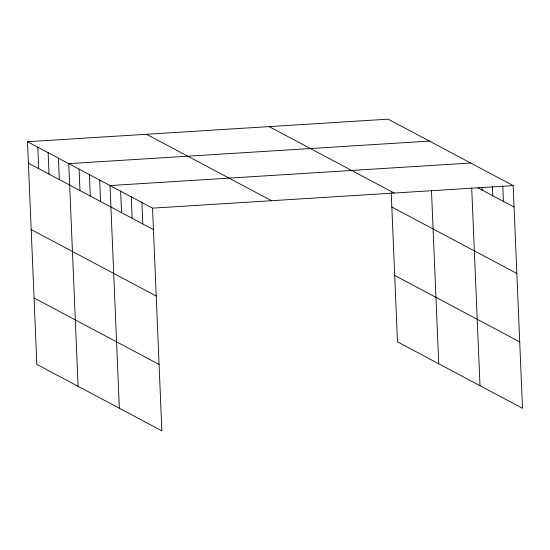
<?xml version="1.0" encoding="UTF-8"?>
<svg xmlns="http://www.w3.org/2000/svg" width="550" height="550" viewBox="0 0 550 550"><rect width="100%" height="100%" fill="white"/><g stroke="black" fill="none" stroke-linecap="round" stroke-linejoin="round"><path stroke-width="0.82" d="M27.5 141.714L152.522 208.147L161.858 430.829L36.836 364.389L27.5 141.714L388.142 119.171L513.164 185.611L522.5 408.286L397.478 341.853L391.222 192.555M429.399 141.096L68.757 163.639L78.093 386.313M470.663 163.02L110.014 185.563L119.35 408.237M152.522 208.147L513.164 185.611M477.936 187.859L514.064 207.061M269.129 126.61L394.158 193.043M391.827 207.027L516.849 273.467M146.513 134.276L271.535 200.709M394.694 275.447L519.716 341.88M28.401 163.164L153.422 229.604M31.185 229.57L156.207 296.003M34.052 297.99L159.074 364.423M502.789 185.969L503.442 201.417M492.415 186.326L492.814 195.766M482.075 187.543L482.185 190.121M471.701 187.88L479.992 385.701M431.482 190.644L438.735 363.777M141.893 202.503L142.794 223.953M131.271 196.852L132.165 218.309M120.642 191.208L121.543 212.664M99.701 180.077L100.602 201.534M89.389 174.597L90.282 196.054M79.069 169.118L79.97 190.568M58.444 158.159L59.345 179.609M48.132 152.673L49.026 174.13M37.812 147.194L38.713 168.651"/></g></svg>
